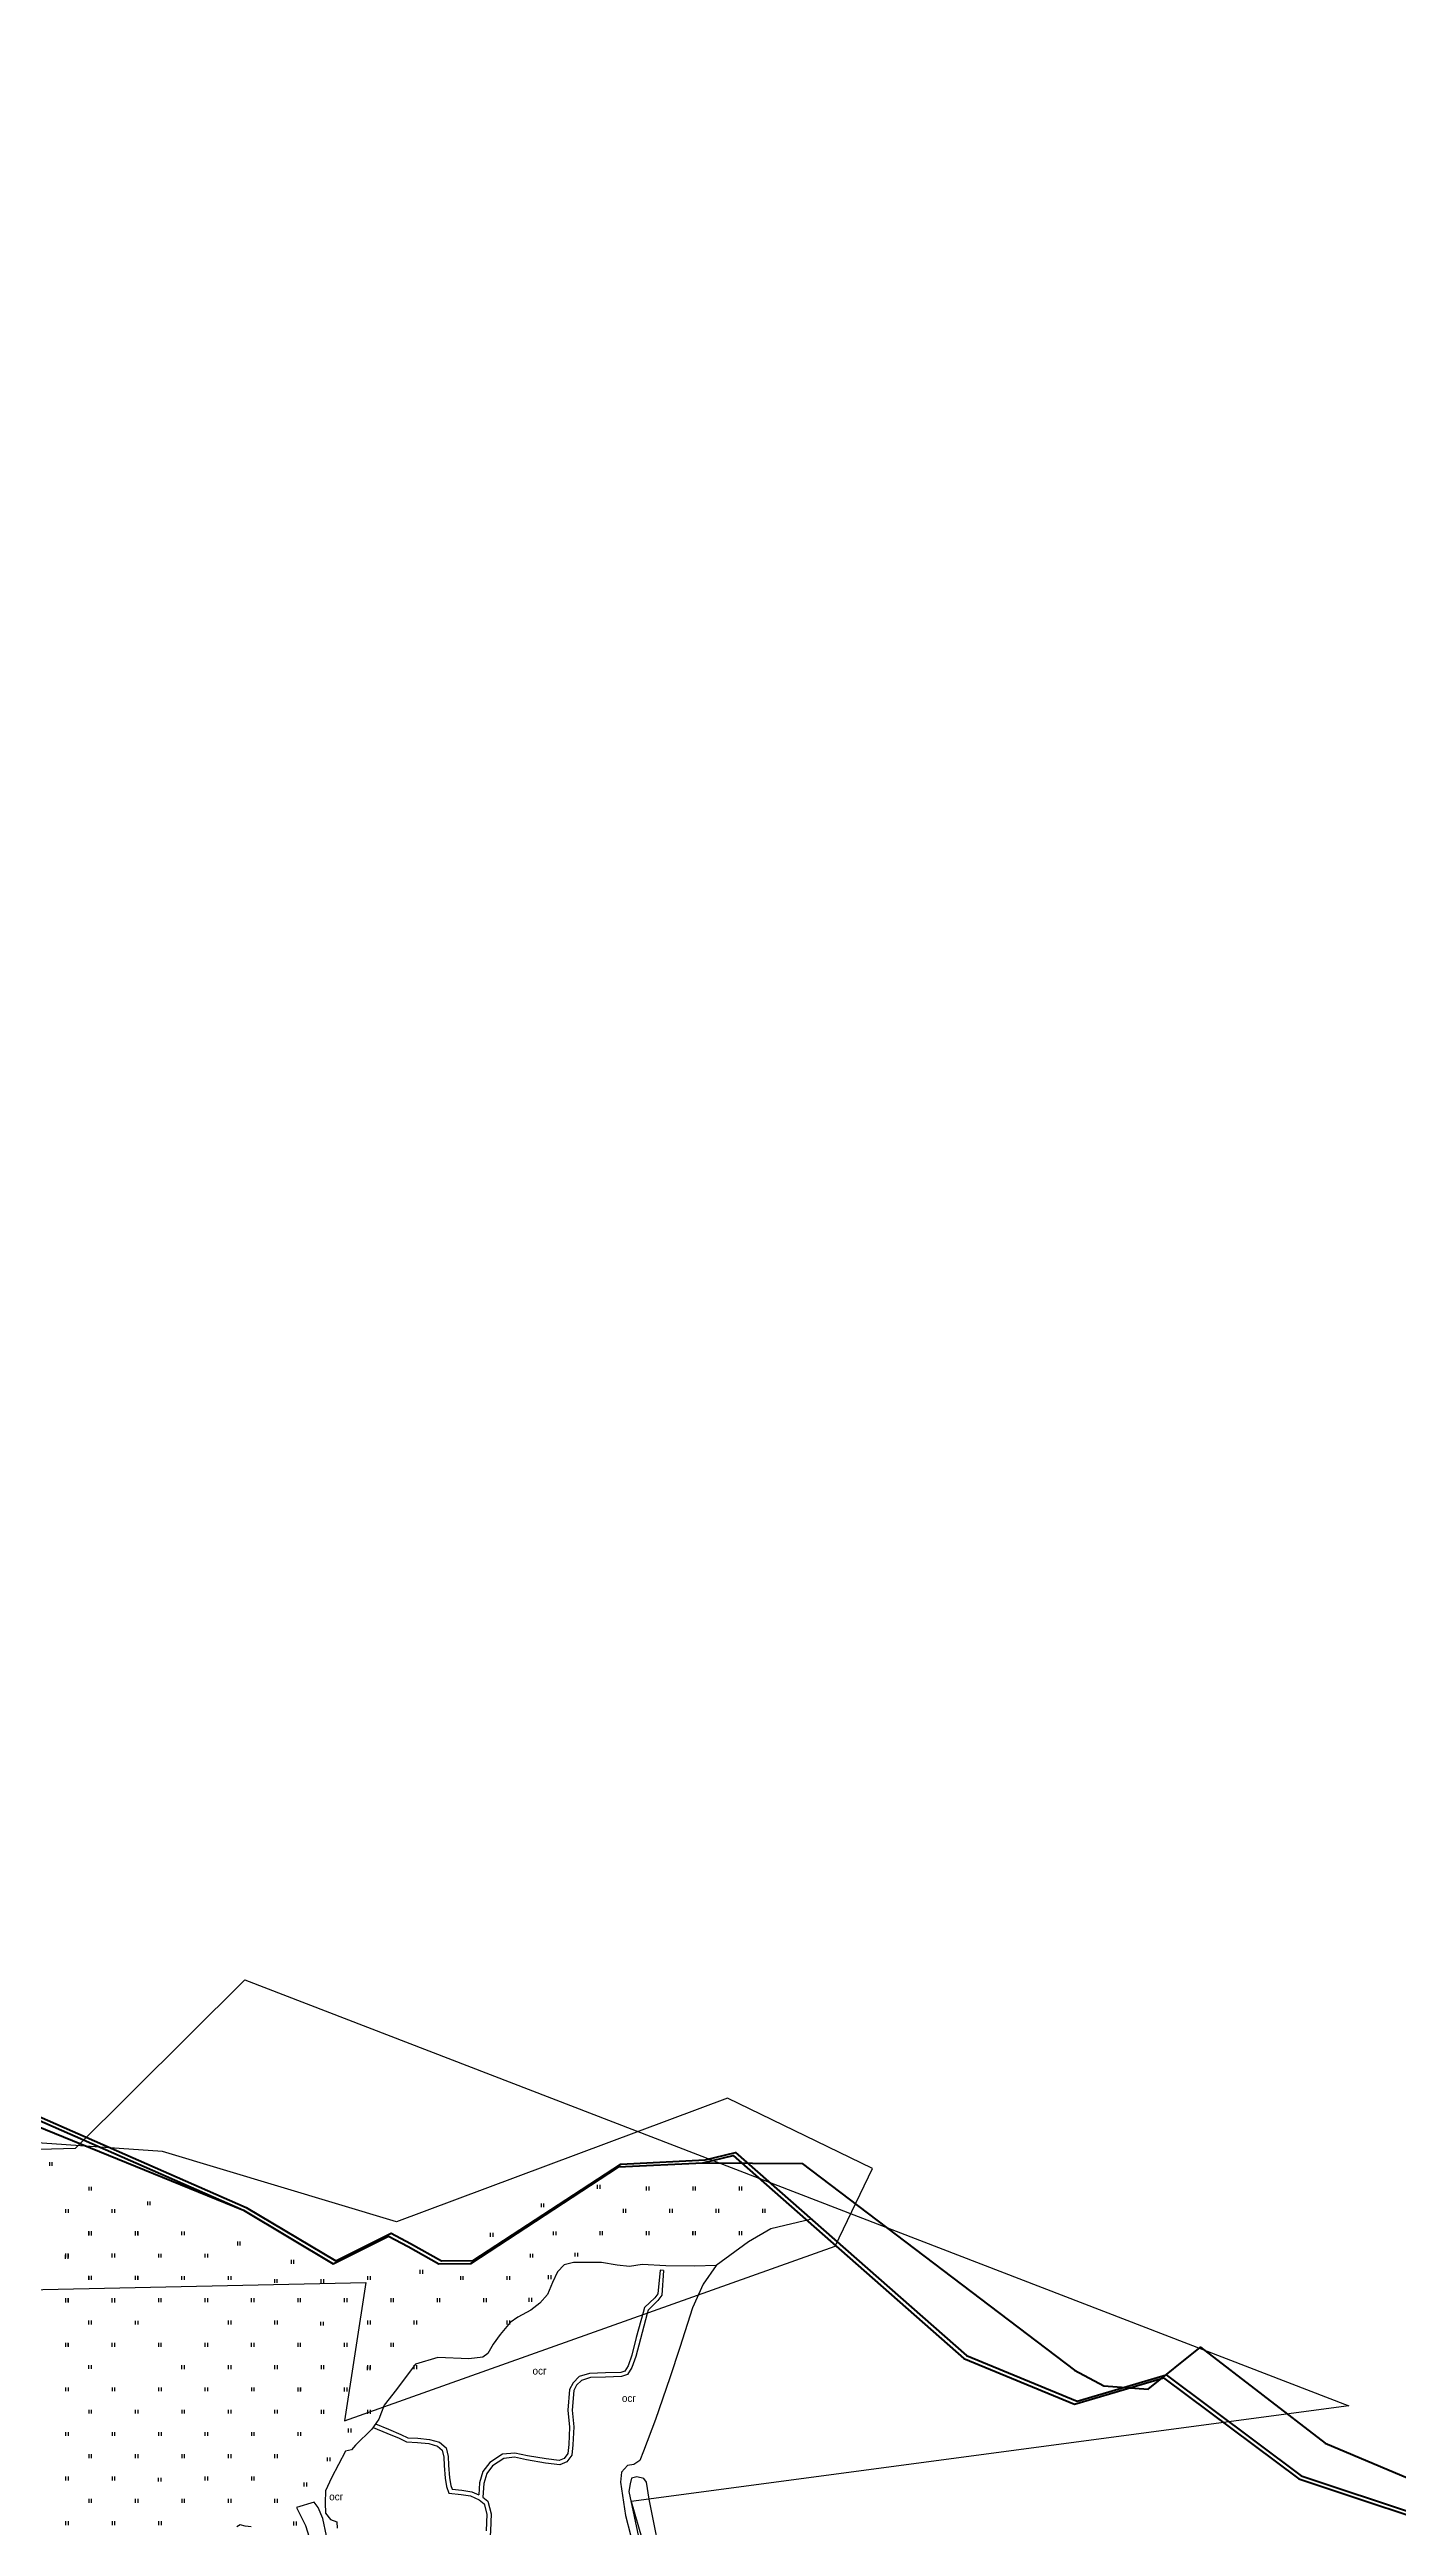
# Model space of a CAD drawing. Header units: millimetres. Extents: x 1379499 to 1411715, y 5652947 to 5671991.
# Drawn here: x 1404265 to 1405532, y 5660514 to 5662840 of the extents above; entities that cross this region are included whole.
import ezdxf

# ---------------------------------------------------------------- set-up
doc = ezdxf.new("R2010")
doc.units = ezdxf.units.MM
doc.layers.add('_5Інше', color=252, linetype='Continuous', lineweight=25)
for name, color, linetype in [('вулиці', 7, 'Continuous'), ('межа по генплану', 7, 'Continuous'), ('на область', 5, 'Continuous')]:
    doc.layers.add(name, color=color, linetype=linetype)
picture_1 = doc.add_image_def('image1.bmp', size_in_pixel=(3370, 2384))

# ---------------------------------------------------------------- blocks, each defined once
blk = doc.blocks.new('ТуріяПрибер')
at = {"layer": '_5Інше', "color": 160}
blk.add_lwpolyline([(47842, 27342), (47995, 27705), (48414, 27714), (48394, 27584), (48855, 27748), (48890, 27821), (48754, 27887), (48443, 27771), (48223, 27837), (48092, 27846), (48054, 27883), (47880, 27746), (47740, 27508), (47474, 27474)], dxfattribs=at)
blk = doc.blocks.new('ТуріяВодоох')
at = {"layer": '_5Інше', "color": 140}
blk.add_lwpolyline([(47118, 27415), (47272, 27533), (47337, 27637), (47450, 27698), (47500, 27645), (47566, 27712), (47606, 27666), (47682, 27722), (47711, 27688), (47790, 27754), (47831, 27714), (48054, 27884), (48092, 27840), (48160, 27842), (48319, 28000), (48319, 28000), (49356, 27600), (48682, 27510), (48729, 27348)], dxfattribs=at)

msp = doc.modelspace()

# ---------------------------------------------------------------- linework, layer by layer
at = {"layer": 'вулиці', "color": 7}
for p, q in [((1404265.6, 5660852.9), (1404265.6, 5660856.5)), ((1404268, 5660852.9), (1404268, 5660856.5)), ((1404302.6, 5660829.7), (1404302.6, 5660833.3)), ((1404305, 5660829.7), (1404305, 5660833.3)), ((1404780.3, 5660831.5), (1404780.3, 5660835.1)), ((1404782.7, 5660831.5), (1404782.7, 5660835.1)), ((1404826.3, 5660829.9), (1404826.3, 5660833.5)), ((1404828.7, 5660829.9), (1404828.7, 5660833.5)), ((1404869.9, 5660829.9), (1404869.9, 5660833.5)), ((1404872.3, 5660829.9), (1404872.3, 5660833.5)), ((1404913.5, 5660829.9), (1404913.5, 5660833.5)), ((1404913.5, 5660829.9), (1404913.5, 5660833.5)), ((1404915.9, 5660829.9), (1404915.9, 5660833.5)), ((1404915.9, 5660829.9), (1404915.9, 5660833.5)), ((1404280.7, 5660808.8), (1404280.7, 5660812.4)), ((1404280.7, 5660808.8), (1404280.7, 5660812.4)), ((1404280.7, 5660808.7), (1404280.7, 5660812.3)), ((1404283.1, 5660808.8), (1404283.1, 5660812.4)), ((1404283.1, 5660808.8), (1404283.1, 5660812.4)), ((1404283.1, 5660808.7), (1404283.1, 5660812.3)), ((1404324.3, 5660808.7), (1404324.3, 5660812.3)), ((1404324.4, 5660808.8), (1404324.4, 5660812.4)), ((1404326.7, 5660808.7), (1404326.7, 5660812.3)), ((1404326.8, 5660808.8), (1404326.8, 5660812.4)), ((1404357.7, 5660815.9), (1404357.7, 5660819.5)), ((1404360.1, 5660815.9), (1404360.1, 5660819.5)), ((1404727.5, 5660814.1), (1404727.5, 5660817.7)), ((1404729.9, 5660814.1), (1404729.9, 5660817.7)), ((1404804.5, 5660809), (1404804.5, 5660812.6)), ((1404806.9, 5660809), (1404806.9, 5660812.6)), ((1404848.1, 5660809), (1404848.1, 5660812.6)), ((1404850.5, 5660809), (1404850.5, 5660812.6)), ((1404891.7, 5660809), (1404891.7, 5660812.6)), ((1404894.1, 5660809), (1404894.1, 5660812.6)), ((1404935.4, 5660809), (1404935.4, 5660812.6)), ((1404937.8, 5660809), (1404937.8, 5660812.6)), ((1404302.5, 5660788), (1404302.5, 5660791.6)), ((1404302.5, 5660787.7), (1404302.5, 5660791.3)), ((1404302.6, 5660787.8), (1404302.6, 5660791.4)), ((1404302.6, 5660787.8), (1404302.6, 5660791.4)), ((1404304.9, 5660788), (1404304.9, 5660791.6)), ((1404304.9, 5660787.7), (1404304.9, 5660791.3)), ((1404305, 5660787.8), (1404305, 5660791.4)), ((1404305, 5660787.8), (1404305, 5660791.4)), ((1404346.1, 5660788), (1404346.1, 5660791.6)), ((1404346.2, 5660787.8), (1404346.2, 5660791.4)), ((1404346.2, 5660787.8), (1404346.2, 5660791.4)), ((1404346.2, 5660787.7), (1404346.2, 5660791.3)), ((1404348.5, 5660788), (1404348.5, 5660791.6)), ((1404348.6, 5660787.8), (1404348.6, 5660791.4)), ((1404348.6, 5660787.8), (1404348.6, 5660791.4)), ((1404348.6, 5660787.7), (1404348.6, 5660791.3)), ((1404389.8, 5660787.8), (1404389.8, 5660791.4)), ((1404389.8, 5660787.8), (1404389.8, 5660791.4)), ((1404389.8, 5660787.8), (1404389.8, 5660791.4)), ((1404392.2, 5660787.8), (1404392.2, 5660791.4)), ((1404392.2, 5660787.8), (1404392.2, 5660791.4)), ((1404392.2, 5660787.8), (1404392.2, 5660791.4)), ((1404442.2, 5660778.3), (1404442.2, 5660781.9)), ((1404444.6, 5660778.3), (1404444.6, 5660781.9)), ((1404679.8, 5660786.4), (1404679.8, 5660790)), ((1404682.2, 5660786.4), (1404682.2, 5660790)), ((1404738.9, 5660787.8), (1404738.9, 5660791.4)), ((1404741.3, 5660787.8), (1404741.3, 5660791.4)), ((1404782.6, 5660788), (1404782.6, 5660791.6)), ((1404785, 5660788), (1404785, 5660791.6)), ((1404826.3, 5660788), (1404826.3, 5660791.6)), ((1404828.7, 5660788), (1404828.7, 5660791.6)), ((1404869.8, 5660787.8), (1404869.8, 5660791.4)), ((1404869.9, 5660788), (1404869.9, 5660791.6)), ((1404872.2, 5660787.8), (1404872.2, 5660791.4)), ((1404872.3, 5660788), (1404872.3, 5660791.6)), ((1404913.5, 5660788), (1404913.5, 5660791.6)), ((1404913.5, 5660788), (1404913.5, 5660791.6)), ((1404913.5, 5660787.8), (1404913.5, 5660791.4)), ((1404915.9, 5660788), (1404915.9, 5660791.6)), ((1404915.9, 5660788), (1404915.9, 5660791.6)), ((1404915.9, 5660787.8), (1404915.9, 5660791.4)), ((1404280.4, 5660765.8), (1404280.4, 5660769.4)), ((1404280.4, 5660765.8), (1404280.4, 5660769.4)), ((1404280.6, 5660767), (1404280.6, 5660770.6)), ((1404280.7, 5660766.8), (1404280.7, 5660770.4)), ((1404282.8, 5660765.8), (1404282.8, 5660769.4)), ((1404282.8, 5660765.8), (1404282.8, 5660769.4)), ((1404283, 5660767), (1404283, 5660770.6)), ((1404283.1, 5660766.8), (1404283.1, 5660770.4)), ((1404324.3, 5660767), (1404324.3, 5660770.6)), ((1404324.3, 5660766.8), (1404324.3, 5660770.4)), ((1404324.4, 5660766.9), (1404324.4, 5660770.5)), ((1404326.7, 5660767), (1404326.7, 5660770.6)), ((1404326.7, 5660766.8), (1404326.7, 5660770.4)), ((1404326.8, 5660766.9), (1404326.8, 5660770.5)), ((1404368, 5660766.9), (1404368, 5660770.5)), ((1404368, 5660766.8), (1404368, 5660770.4)), ((1404370.4, 5660766.9), (1404370.4, 5660770.5)), ((1404370.4, 5660766.8), (1404370.4, 5660770.4)), ((1404411.7, 5660766.9), (1404411.7, 5660770.5)), ((1404414.1, 5660766.9), (1404414.1, 5660770.5)), ((1404492.6, 5660761.1), (1404492.6, 5660764.7)), ((1404495, 5660761.1), (1404495, 5660764.7)), ((1404613.6, 5660751.7), (1404613.6, 5660755.3)), ((1404616, 5660751.7), (1404616, 5660755.3)), ((1404717.1, 5660766.9), (1404717.1, 5660770.5)), ((1404719.5, 5660766.9), (1404719.5, 5660770.5)), ((1404759.2, 5660767.8), (1404759.2, 5660771.4)), ((1404761.6, 5660767.8), (1404761.6, 5660771.4)), ((1404302.5, 5660746), (1404302.5, 5660749.6)), ((1404302.5, 5660745.8), (1404302.5, 5660749.4)), ((1404302.5, 5660745.8), (1404302.5, 5660749.4)), ((1404302.6, 5660745.9), (1404302.6, 5660749.5)), ((1404304.9, 5660746), (1404304.9, 5660749.6)), ((1404304.9, 5660745.8), (1404304.9, 5660749.4)), ((1404304.9, 5660745.8), (1404304.9, 5660749.4)), ((1404305, 5660745.9), (1404305, 5660749.5)), ((1404346.1, 5660746), (1404346.1, 5660749.6)), ((1404346.2, 5660745.9), (1404346.2, 5660749.5)), ((1404346.2, 5660745.8), (1404346.2, 5660749.4)), ((1404346.2, 5660745.8), (1404346.2, 5660749.4)), ((1404348.5, 5660746), (1404348.5, 5660749.6)), ((1404348.6, 5660745.9), (1404348.6, 5660749.5)), ((1404348.6, 5660745.8), (1404348.6, 5660749.4)), ((1404348.6, 5660745.8), (1404348.6, 5660749.4)), ((1404389.8, 5660745.9), (1404389.8, 5660749.5)), ((1404389.8, 5660745.9), (1404389.8, 5660749.5)), ((1404392.2, 5660745.9), (1404392.2, 5660749.5)), ((1404392.2, 5660745.9), (1404392.2, 5660749.5)), ((1404433.5, 5660745.9), (1404433.5, 5660749.5)), ((1404435.9, 5660745.9), (1404435.9, 5660749.5)), ((1404477, 5660743), (1404477, 5660746.6)), ((1404479.4, 5660743), (1404479.4, 5660746.6)), ((1404520.6, 5660743), (1404520.6, 5660746.6)), ((1404523, 5660743), (1404523, 5660746.6)), ((1404564.4, 5660745.9), (1404564.4, 5660749.5)), ((1404566.8, 5660745.9), (1404566.8, 5660749.5)), ((1404651.7, 5660745.9), (1404651.7, 5660749.5)), ((1404651.7, 5660745.9), (1404651.7, 5660749.5)), ((1404654.1, 5660745.9), (1404654.1, 5660749.5)), ((1404654.1, 5660745.9), (1404654.1, 5660749.5)), ((1404695.3, 5660745.9), (1404695.3, 5660749.5)), ((1404697.7, 5660745.9), (1404697.7, 5660749.5)), ((1404734.1, 5660746.7), (1404734.1, 5660750.3)), ((1404736.5, 5660746.7), (1404736.5, 5660750.3)), ((1404280.6, 5660725.1), (1404280.6, 5660728.7)), ((1404280.6, 5660725.1), (1404280.6, 5660728.7)), ((1404280.7, 5660725), (1404280.7, 5660728.6)), ((1404280.7, 5660724.8), (1404280.7, 5660728.4)), ((1404283, 5660725.1), (1404283, 5660728.7)), ((1404283, 5660725.1), (1404283, 5660728.7)), ((1404283.1, 5660725), (1404283.1, 5660728.6)), ((1404283.1, 5660724.8), (1404283.1, 5660728.4)), ((1404302.5, 5660704.1), (1404302.5, 5660707.7)), ((1404302.5, 5660703.9), (1404302.5, 5660707.5)), ((1404304.9, 5660704.1), (1404304.9, 5660707.7)), ((1404304.9, 5660703.9), (1404304.9, 5660707.5)), ((1404324.3, 5660725.1), (1404324.3, 5660728.7)), ((1404324.3, 5660725.1), (1404324.3, 5660728.7)), ((1404324.3, 5660724.8), (1404324.3, 5660728.4)), ((1404324.4, 5660725), (1404324.4, 5660728.6)), ((1404326.7, 5660725.1), (1404326.7, 5660728.7)), ((1404326.7, 5660725.1), (1404326.7, 5660728.7)), ((1404326.7, 5660724.8), (1404326.7, 5660728.4)), ((1404326.8, 5660725), (1404326.8, 5660728.6)), ((1404346.2, 5660703.9), (1404346.2, 5660707.5)), ((1404348.6, 5660703.9), (1404348.6, 5660707.5)), ((1404368, 5660725), (1404368, 5660728.6)), ((1404368, 5660725), (1404368, 5660728.6)), ((1404370.4, 5660725), (1404370.4, 5660728.6)), ((1404370.4, 5660725), (1404370.4, 5660728.6)), ((1404370.4, 5660725), (1404370.4, 5660728.6)), ((1404411.7, 5660725), (1404411.7, 5660728.6)), ((1404411.7, 5660725), (1404411.7, 5660728.6)), ((1404414.1, 5660725), (1404414.1, 5660728.6)), ((1404414.1, 5660725), (1404414.1, 5660728.6)), ((1404433.5, 5660704), (1404433.5, 5660707.6)), ((1404435.9, 5660704), (1404435.9, 5660707.6)), ((1404455.3, 5660725), (1404455.3, 5660728.6)), ((1404455.3, 5660725), (1404455.3, 5660728.6)), ((1404457.7, 5660725), (1404457.7, 5660728.6)), ((1404457.7, 5660725), (1404457.7, 5660728.6)), ((1404477.1, 5660704), (1404477.1, 5660707.6)), ((1404479.5, 5660704), (1404479.5, 5660707.6)), ((1404498.9, 5660725), (1404498.9, 5660728.6)), ((1404498.9, 5660725), (1404498.9, 5660728.6)), ((1404498.9, 5660725), (1404498.9, 5660728.6)), ((1404501.3, 5660725), (1404501.3, 5660728.6)), ((1404501.3, 5660725), (1404501.3, 5660728.6)), ((1404501.3, 5660725), (1404501.3, 5660728.6)), ((1404501.3, 5660725), (1404501.3, 5660728.6)), ((1404520.4, 5660702.9), (1404520.4, 5660706.5)), ((1404520.4, 5660702.9), (1404520.4, 5660706.5)), ((1404522.8, 5660702.9), (1404522.8, 5660706.5)), ((1404522.8, 5660702.9), (1404522.8, 5660706.5)), ((1404542.6, 5660725), (1404542.6, 5660728.6)), ((1404542.6, 5660725), (1404542.6, 5660728.6)), ((1404545, 5660725), (1404545, 5660728.6)), ((1404545, 5660725), (1404545, 5660728.6)), ((1404564.4, 5660704), (1404564.4, 5660707.6)), ((1404566.8, 5660704), (1404566.8, 5660707.6)), ((1404586.2, 5660725), (1404586.2, 5660728.6)), ((1404586.2, 5660725), (1404586.2, 5660728.6)), ((1404588.6, 5660725), (1404588.6, 5660728.6)), ((1404588.6, 5660725), (1404588.6, 5660728.6)), ((1404608, 5660704), (1404608, 5660707.6)), ((1404610.4, 5660704), (1404610.4, 5660707.6)), ((1404629.8, 5660725), (1404629.8, 5660728.6)), ((1404629.8, 5660725), (1404629.8, 5660728.6)), ((1404629.8, 5660725), (1404629.8, 5660728.6)), ((1404632.2, 5660725), (1404632.2, 5660728.6)), ((1404632.2, 5660725), (1404632.2, 5660728.6)), ((1404632.2, 5660725), (1404632.2, 5660728.6)), ((1404632.2, 5660725), (1404632.2, 5660728.6)), ((1404673.5, 5660725), (1404673.5, 5660728.6)), ((1404673.5, 5660725), (1404673.5, 5660728.6)), ((1404675.9, 5660725), (1404675.9, 5660728.6)), ((1404675.9, 5660725), (1404675.9, 5660728.6)), ((1404695.3, 5660704), (1404695.3, 5660707.6)), ((1404697.7, 5660704), (1404697.7, 5660707.6)), ((1404716.1, 5660725.4), (1404716.1, 5660729)), ((1404718.5, 5660725.4), (1404718.5, 5660729)), ((1404280.6, 5660683.2), (1404280.6, 5660686.8)), ((1404280.7, 5660682.9), (1404280.7, 5660686.5)), ((1404283, 5660683.2), (1404283, 5660686.8)), ((1404283.1, 5660682.9), (1404283.1, 5660686.5)), ((1404324.3, 5660683.2), (1404324.3, 5660686.8)), ((1404324.3, 5660682.9), (1404324.3, 5660686.5)), ((1404326.7, 5660683.2), (1404326.7, 5660686.8)), ((1404326.7, 5660682.9), (1404326.7, 5660686.5)), ((1404368, 5660683.1), (1404368, 5660686.7)), ((1404370.4, 5660683.1), (1404370.4, 5660686.7)), ((1404411.7, 5660683.1), (1404411.7, 5660686.7)), ((1404414.1, 5660683.1), (1404414.1, 5660686.7)), ((1404455.3, 5660683.1), (1404455.3, 5660686.7)), ((1404457.7, 5660683.1), (1404457.7, 5660686.7)), ((1404498.9, 5660683.1), (1404498.9, 5660686.7)), ((1404498.9, 5660683.1), (1404498.9, 5660686.7)), ((1404501.3, 5660683.1), (1404501.3, 5660686.7)), ((1404501.3, 5660683.1), (1404501.3, 5660686.7)), ((1404542.6, 5660683.1), (1404542.6, 5660686.7)), ((1404545, 5660683.1), (1404545, 5660686.7)), ((1404586.2, 5660683.1), (1404586.2, 5660686.7)), ((1404588.6, 5660683.1), (1404588.6, 5660686.7)), ((1404302.5, 5660662.2), (1404302.5, 5660665.8)), ((1404304.9, 5660662.2), (1404304.9, 5660665.8)), ((1404389.8, 5660662.1), (1404389.8, 5660665.7)), ((1404392.2, 5660662.1), (1404392.2, 5660665.7)), ((1404433.5, 5660662.1), (1404433.5, 5660665.7)), ((1404435.9, 5660662.1), (1404435.9, 5660665.7)), ((1404477.1, 5660662.1), (1404477.1, 5660665.7)), ((1404479.5, 5660662.1), (1404479.5, 5660665.7)), ((1404520.8, 5660662.1), (1404520.8, 5660665.7)), ((1404520.8, 5660662.1), (1404520.8, 5660665.7)), ((1404523.2, 5660662.1), (1404523.2, 5660665.7)), ((1404523.2, 5660662.1), (1404523.2, 5660665.7)), ((1404564.1, 5660661), (1404564.1, 5660664.6)), ((1404564.1, 5660661), (1404564.1, 5660664.6)), ((1404564.4, 5660662.1), (1404564.4, 5660665.7)), ((1404566.5, 5660661), (1404566.5, 5660664.6)), ((1404566.5, 5660661), (1404566.5, 5660664.6)), ((1404566.8, 5660662.1), (1404566.8, 5660665.7)), ((1404608, 5660662.1), (1404608, 5660665.7)), ((1404610.4, 5660662.1), (1404610.4, 5660665.7)), ((1404280.8, 5660641.3), (1404280.8, 5660644.9)), ((1404283.2, 5660641.3), (1404283.2, 5660644.9)), ((1404324.5, 5660641.3), (1404324.5, 5660644.9)), ((1404326.9, 5660641.3), (1404326.9, 5660644.9)), ((1404368.1, 5660641.3), (1404368.1, 5660644.9)), ((1404368.1, 5660641.3), (1404368.1, 5660644.9)), ((1404370.5, 5660641.3), (1404370.5, 5660644.9)), ((1404370.5, 5660641.3), (1404370.5, 5660644.9)), ((1404411.7, 5660641.3), (1404411.7, 5660644.9)), ((1404414.1, 5660641.3), (1404414.1, 5660644.9)), ((1404455.4, 5660641.3), (1404455.4, 5660644.9)), ((1404457.8, 5660641.3), (1404457.8, 5660644.9)), ((1404498.9, 5660641.2), (1404498.9, 5660644.8)), ((1404499, 5660641.3), (1404499, 5660644.9)), ((1404501.3, 5660641.2), (1404501.3, 5660644.8)), ((1404501.4, 5660641.3), (1404501.4, 5660644.9)), ((1404542.6, 5660641.2), (1404542.6, 5660644.8)), ((1404542.6, 5660641.2), (1404542.6, 5660644.8)), ((1404545, 5660641.2), (1404545, 5660644.8)), ((1404545, 5660641.2), (1404545, 5660644.8)), ((1404302.6, 5660620.4), (1404302.6, 5660624)), ((1404305, 5660620.4), (1404305, 5660624)), ((1404346.3, 5660620.4), (1404346.3, 5660624)), ((1404348.7, 5660620.4), (1404348.7, 5660624)), ((1404389.9, 5660620.4), (1404389.9, 5660624)), ((1404392.3, 5660620.4), (1404392.3, 5660624)), ((1404433.5, 5660620.4), (1404433.5, 5660624)), ((1404435.9, 5660620.4), (1404435.9, 5660624)), ((1404477.2, 5660620.4), (1404477.2, 5660624)), ((1404479.6, 5660620.4), (1404479.6, 5660624)), ((1404520.8, 5660620.2), (1404520.8, 5660623.8)), ((1404523.2, 5660620.2), (1404523.2, 5660623.8)), ((1404564.4, 5660620.2), (1404564.4, 5660623.8)), ((1404566.8, 5660620.2), (1404566.8, 5660623.8)), ((1404280.8, 5660599.4), (1404280.8, 5660603)), ((1404283.2, 5660599.4), (1404283.2, 5660603)), ((1404324.5, 5660599.4), (1404324.5, 5660603)), ((1404326.9, 5660599.4), (1404326.9, 5660603)), ((1404368.1, 5660599.4), (1404368.1, 5660603)), ((1404368.1, 5660599.4), (1404368.1, 5660603)), ((1404370.5, 5660599.4), (1404370.5, 5660603)), ((1404370.5, 5660599.4), (1404370.5, 5660603)), ((1404411.7, 5660599.4), (1404411.7, 5660603)), ((1404414.1, 5660599.4), (1404414.1, 5660603)), ((1404455.4, 5660599.4), (1404455.4, 5660603)), ((1404457.8, 5660599.4), (1404457.8, 5660603)), ((1404499, 5660599.4), (1404499, 5660603)), ((1404499, 5660599.4), (1404499, 5660603)), ((1404501.4, 5660599.4), (1404501.4, 5660603)), ((1404501.4, 5660599.4), (1404501.4, 5660603)), ((1404546.3, 5660602.7), (1404546.3, 5660606.3)), ((1404546.3, 5660602.7), (1404546.3, 5660606.3)), ((1404548.7, 5660602.7), (1404548.7, 5660606.3)), ((1404548.7, 5660602.7), (1404548.7, 5660606.3)), ((1404302.6, 5660578.5), (1404302.6, 5660582.1)), ((1404302.6, 5660578.5), (1404302.6, 5660582.1)), ((1404305, 5660578.5), (1404305, 5660582.1)), ((1404305, 5660578.5), (1404305, 5660582.1)), ((1404346.3, 5660578.5), (1404346.3, 5660582.1)), ((1404346.3, 5660578.5), (1404346.3, 5660582.1)), ((1404346.3, 5660578.5), (1404346.3, 5660582.1)), ((1404348.7, 5660578.5), (1404348.7, 5660582.1)), ((1404348.7, 5660578.5), (1404348.7, 5660582.1)), ((1404348.7, 5660578.5), (1404348.7, 5660582.1)), ((1404348.7, 5660578.5), (1404348.7, 5660582.1)), ((1404389.9, 5660578.5), (1404389.9, 5660582.1)), ((1404389.9, 5660578.5), (1404389.9, 5660582.1)), ((1404392.3, 5660578.5), (1404392.3, 5660582.1)), ((1404392.3, 5660578.5), (1404392.3, 5660582.1)), ((1404433.5, 5660578.5), (1404433.5, 5660582.1)), ((1404433.5, 5660578.5), (1404433.5, 5660582.1)), ((1404435.9, 5660578.5), (1404435.9, 5660582.1)), ((1404435.9, 5660578.5), (1404435.9, 5660582.1)), ((1404477.2, 5660578.5), (1404477.2, 5660582.1)), ((1404477.2, 5660578.5), (1404477.2, 5660582.1)), ((1404479.6, 5660578.5), (1404479.6, 5660582.1)), ((1404479.6, 5660578.5), (1404479.6, 5660582.1)), ((1404526.5, 5660575.5), (1404526.5, 5660579.1)), ((1404526.5, 5660575.5), (1404526.5, 5660579.1)), ((1404528.9, 5660575.5), (1404528.9, 5660579.1)), ((1404528.9, 5660575.5), (1404528.9, 5660579.1)), ((1404280.8, 5660557.5), (1404280.8, 5660561.1)), ((1404283.2, 5660557.5), (1404283.2, 5660561.1)), ((1404324.5, 5660557.5), (1404324.5, 5660561.1)), ((1404326.9, 5660557.5), (1404326.9, 5660561.1)), ((1404367.8, 5660556.4), (1404367.8, 5660560)), ((1404367.8, 5660556.4), (1404367.8, 5660560)), ((1404370.2, 5660556.4), (1404370.2, 5660560)), ((1404370.2, 5660556.4), (1404370.2, 5660560)), ((1404411.7, 5660557.5), (1404411.7, 5660561.1)), ((1404414.1, 5660557.5), (1404414.1, 5660561.1)), ((1404455.4, 5660557.5), (1404455.4, 5660561.1)), ((1404457.8, 5660557.5), (1404457.8, 5660561.1)), ((1404504.7, 5660552), (1404504.7, 5660555.6)), ((1404504.7, 5660552), (1404504.7, 5660555.6)), ((1404507.1, 5660552), (1404507.1, 5660555.6)), ((1404507.1, 5660552), (1404507.1, 5660555.6)), ((1404302.6, 5660536.6), (1404302.6, 5660540.2)), ((1404305, 5660536.6), (1404305, 5660540.2)), ((1404346.3, 5660536.6), (1404346.3, 5660540.2)), ((1404346.3, 5660536.6), (1404346.3, 5660540.2)), ((1404348.7, 5660536.6), (1404348.7, 5660540.2)), ((1404348.7, 5660536.6), (1404348.7, 5660540.2)), ((1404389.9, 5660536.6), (1404389.9, 5660540.2)), ((1404392.3, 5660536.6), (1404392.3, 5660540.2)), ((1404433.5, 5660536.6), (1404433.5, 5660540.2)), ((1404435.9, 5660536.6), (1404435.9, 5660540.2)), ((1404477.2, 5660536.6), (1404477.2, 5660540.2)), ((1404479.6, 5660536.6), (1404479.6, 5660540.2)), ((1404280.8, 5660515.6), (1404280.8, 5660519.2)), ((1404280.8, 5660515.6), (1404280.8, 5660519.2)), ((1404283.2, 5660515.6), (1404283.2, 5660519.2)), ((1404283.2, 5660515.6), (1404283.2, 5660519.2)), ((1404324.5, 5660515.6), (1404324.5, 5660519.2)), ((1404326.9, 5660515.6), (1404326.9, 5660519.2)), ((1404368.1, 5660515.6), (1404368.1, 5660519.2)), ((1404368.1, 5660515.6), (1404368.1, 5660519.2)), ((1404368.1, 5660515.6), (1404368.1, 5660519.2)), ((1404370.5, 5660515.6), (1404370.5, 5660519.2)), ((1404370.5, 5660515.6), (1404370.5, 5660519.2)), ((1404370.5, 5660515.6), (1404370.5, 5660519.2)), ((1404494.9, 5660515.3), (1404494.9, 5660518.9)), ((1404494.9, 5660515.3), (1404494.9, 5660518.9)), ((1404497.3, 5660515.3), (1404497.3, 5660518.9)), ((1404497.3, 5660515.3), (1404497.3, 5660518.9))]:
    msp.add_line(p, q, dxfattribs=at)
for points in [[(1404981.1, 5660802.9), (1404943.1, 5660793.9), (1404922, 5660781.6), (1404891.5, 5660759.4), (1404879.3, 5660742), (1404869.5, 5660719.6), (1404857.6, 5660682.3), (1404848.1, 5660653.9), (1404834.5, 5660614.9), (1404823.4, 5660585.1), (1404819.9, 5660576.2), (1404814.3, 5660572.4), (1404808.2, 5660571.7), (1404802.8, 5660565.3), (1404801.9, 5660555.9), (1404806.4, 5660524.5), (1404815.8, 5660488.4)], [(1404891.5, 5660759.4), (1404871.2, 5660758.8), (1404844.5, 5660759.2), (1404822.2, 5660760.2), (1404810.2, 5660758.5), (1404798.6, 5660759.8), (1404783.9, 5660762.3), (1404766.6, 5660762.3), (1404757.6, 5660762.3), (1404749, 5660760.1), (1404742.7, 5660753.5), (1404738, 5660743.4), (1404733.3, 5660732.2), (1404725.9, 5660724), (1404717.6, 5660717.4), (1404705.3, 5660711), (1404698, 5660705.9), (1404688.6, 5660694.5), (1404682.2, 5660685.6), (1404677.1, 5660676.9), (1404672.5, 5660673.2), (1404659.4, 5660671.9), (1404630.3, 5660672.9), (1404609.1, 5660666.7), (1404603.4, 5660659), (1404591.4, 5660643.1), (1404579.9, 5660628.1), (1404574.9, 5660615), (1404568.3, 5660605.8), (1404553, 5660590.6), (1404549.2, 5660586.4), (1404543.6, 5660585), (1404530.4, 5660560), (1404524.8, 5660547.9), (1404524.3, 5660536.5), (1404524.8, 5660526.9), (1404529.5, 5660520.8), (1404535.2, 5660518.6), (1404535.5, 5660512.7)], [(1404842.3, 5660754.6), (1404839.1, 5660755.1), (1404836.8, 5660732.9), (1404833.9, 5660729.1), (1404824.4, 5660719.8), (1404823.1, 5660715.4), (1404816.6, 5660691.7), (1404812.3, 5660675.1), (1404808.9, 5660665.3), (1404805.8, 5660660.3), (1404802, 5660659), (1404787.6, 5660658.6), (1404772.8, 5660658.1), (1404763.1, 5660655.1), (1404757.2, 5660649.3), (1404753.9, 5660643), (1404752.3, 5660623.6), (1404753.8, 5660607.7), (1404753.1, 5660591.3), (1404752.2, 5660582.8), (1404748.9, 5660578.3), (1404744.1, 5660576.2), (1404732, 5660577.9), (1404714.3, 5660580.7), (1404702.4, 5660583.3), (1404690.9, 5660582.2), (1404678.9, 5660574.3), (1404672.6, 5660565.9), (1404669.4, 5660555.3), (1404668.7, 5660543.9)], [(1404842.3, 5660754.6), (1404840.7, 5660731.4), (1404836.9, 5660726.4), (1404827.9, 5660717.6), (1404826.9, 5660714.3), (1404820.5, 5660690.6), (1404816.1, 5660673.9), (1404812.5, 5660663.6), (1404808.5, 5660657), (1404802.7, 5660655), (1404787.7, 5660654.6), (1404773.5, 5660654.1), (1404765.2, 5660651.5), (1404760.4, 5660646.9), (1404757.9, 5660641.9), (1404756.3, 5660623.6), (1404757.8, 5660607.8), (1404757.1, 5660591), (1404756, 5660581.4), (1404751.5, 5660575.1), (1404744.7, 5660572.1), (1404731.4, 5660573.9), (1404713.6, 5660576.8), (1404702.1, 5660579.3), (1404692.3, 5660578.3), (1404681.6, 5660571.3), (1404676.2, 5660564.1), (1404673.3, 5660554.6), (1404672.6, 5660541.7)], [(1404569.3, 5660607.2), (1404582.4, 5660601.9), (1404593.9, 5660597.2), (1404600.8, 5660593.7), (1404611.1, 5660593.1), (1404621.7, 5660592.1), (1404630, 5660589.8), (1404634.4, 5660586), (1404635.9, 5660579.4), (1404636.1, 5660571.6), (1404637.2, 5660559.6), (1404638.4, 5660551.9), (1404640.5, 5660545.5), (1404652.1, 5660544.4), (1404661, 5660543), (1404669, 5660539.4), (1404673.7, 5660535.7), (1404676.3, 5660525.8), (1404675.7, 5660510.3)], [(1404571.7, 5660610.6), (1404583.9, 5660605.6), (1404595.5, 5660600.8), (1404601.9, 5660597.6), (1404611.4, 5660597.1), (1404622.5, 5660596), (1404631.9, 5660593.4), (1404638, 5660588.2), (1404639.9, 5660579.9), (1404640.1, 5660571.9), (1404641.1, 5660560.1), (1404642.3, 5660552.9), (1404643.5, 5660549.2), (1404652.6, 5660548.3), (1404662.2, 5660546.8), (1404668.7, 5660543.9)], [(1404842.2, 5660472.9), (1404828.8, 5660540.1), (1404826.1, 5660555.9), (1404823.6, 5660559.3), (1404817, 5660560.8), (1404812.2, 5660559.7), (1404811, 5660554.4), (1404809.6, 5660547.1), (1404819.6, 5660500.2)], [(1404525.6, 5660505.5), (1404522.1, 5660521.9), (1404517.8, 5660532.2), (1404513.9, 5660537), (1404497.4, 5660532.2), (1404505.9, 5660515.2), (1404509.3, 5660504.3)], [(1404672.6, 5660541.7), (1404677.3, 5660538.1), (1404680.3, 5660526.2), (1404679.7, 5660510.1), (1404679, 5660501.3), (1404677.5, 5660469.9), (1404673.2, 5660427.1), (1404663.9, 5660421.7), (1404656.1, 5660416.5), (1404646.8, 5660413.8), (1404629.6, 5660411.4), (1404617, 5660407.8), (1404597.7, 5660402.1)], [(1404454.9, 5660514.1), (1404449.3, 5660514.5), (1404444.5, 5660516), (1404441.4, 5660513.9)]]:
    msp.add_lwpolyline(points, dxfattribs=at)
at = {"layer": 'межа по генплану', "color": 3, "lineweight": 70}
msp.add_lwpolyline([(1404236.2, 5660897.5), (1404447.6, 5660811.2), (1404531.9, 5660760.9), (1404583.8, 5660786.8), (1404602.2, 5660777.3), (1404631.1, 5660761.1), (1404661.1, 5660761.4), (1404799.8, 5660851.9), (1404879, 5660855.8), (1404972.3, 5660855.3), (1405228.4, 5660661), (1405255.9, 5660646.5), (1405297.6, 5660643.4), (1405346.7, 5660682.7), (1405463.6, 5660592.4), (1405781.4, 5660458.7)], dxfattribs=at)
at = {"layer": 'межа по генплану', "color": 5, "lineweight": 70}
msp.add_lwpolyline([(1404240.4, 5660902.3), (1404447.6, 5660811.2), (1404531.9, 5660760.9), (1404583.8, 5660786.8), (1404602.2, 5660777.3), (1404631.1, 5660761.1), (1404661.1, 5660761.4), (1404799.8, 5660851.9), (1404879, 5660855.8), (1404907.5, 5660862.6), (1405124.4, 5660672.2), (1405228.4, 5660629.2), (1405266.5, 5660640.4), (1405312, 5660653.8), (1405438.9, 5660559.2), (1405770.3, 5660448.9)], dxfattribs=at)
at = {"layer": 'межа по генплану', "color": 1, "lineweight": 70}
msp.add_lwpolyline([(1404242.8, 5660905.1), (1404450, 5660814), (1404534.3, 5660763.7), (1404586.2, 5660789.6), (1404604.6, 5660780.1), (1404633.5, 5660763.9), (1404663.5, 5660764.2), (1404802.2, 5660854.7), (1404881.4, 5660858.6), (1404909.9, 5660865.4), (1405126.8, 5660675), (1405230.8, 5660632), (1405268.9, 5660643.2), (1405314.4, 5660656.6), (1405441.3, 5660562), (1405772.7, 5660451.7)], dxfattribs=at)

# ---------------------------------------------------------------- block references
at = {"layer": 'вулиці', "color": 7}
for name, p in [('ТуріяВодоох', (1356129.9, 5633027.7)), ('ТуріяПрибер', (1356148.4, 5633029.4))]:
    msp.add_blockref(name, p, dxfattribs=at)

# ---------------------------------------------------------------- texts
for p in [(1404719.1, 5660657), (1404803.1, 5660631.3), (1404528.1, 5660538.9)]:
    msp.add_text('осг', height=7, dxfattribs=at).set_placement(p)

# ---------------------------------------------------------------- pictures from other files: only their frames are drawn
at = {"layer": 'на область', "color": 7, "lineweight": -2}
image = msp.add_image(picture_1, insert=(1395288.6, 5652947), size_in_units=(16426, 11620.1), dxfattribs=at)
image.dxf.flags = 7

doc.saveas('drawing.dxf')
